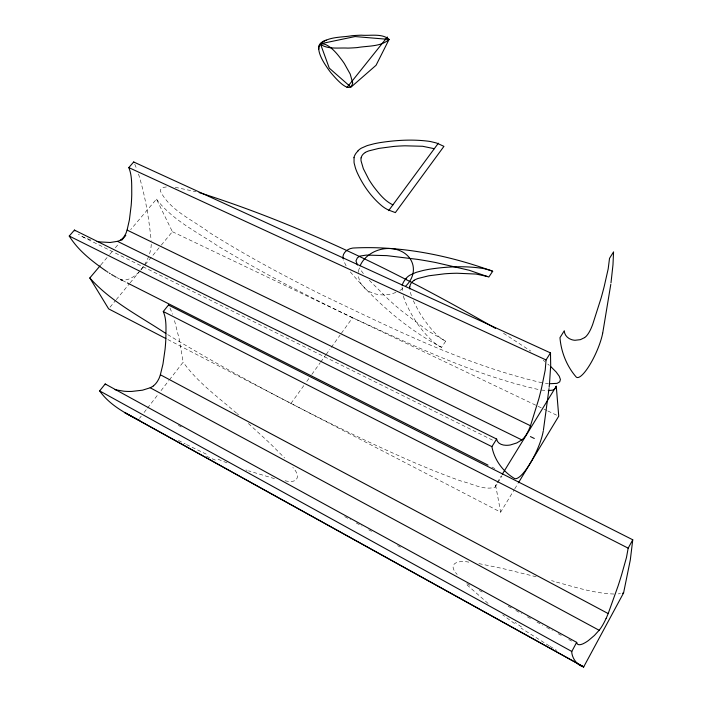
<?xml version="1.0" encoding="UTF-8"?>
<svg xmlns="http://www.w3.org/2000/svg" width="702" height="702" viewBox="0 0 702 702"><rect width="100%" height="100%" fill="white"/><g stroke="black" fill="none" stroke-linecap="round" stroke-linejoin="round"><path stroke-width="0.53" stroke-dasharray="3.51 2.63" d="M402.114 286.986L402.299 291.418A43.577 36.302 -11.4 0 0 402.43 292.225M167.681 334.6L169.551 335.749C232.564 373.622 297.63 408.029 363.969 439.715C395.946 454.703 428.141 469.41 461.477 481.177C472.262 483.643 483.994 490.663 495.129 487.162L495.603 485.117L501.325 475.789M167.804 339.549L500.658 512.17L514.189 489.803M514.75 488.873L518.137 483.283M495.129 487.162L497.411 483.441M497.981 482.511L501.974 476M350.324 271.928C375.956 301.939 406.458 328.913 441.576 347.323L445.682 341.207L427.904 330.835L401.851 311.065A463.03 337.302 1.6 0 1 388.943 299.859L367.725 278.72M290.979 403.431L303.992 385.328M306.792 381.423L309.029 378.317M311.82 374.438L320.121 362.881M320.674 362.109L325.526 355.361M326.167 354.466L329.993 349.148M331.256 347.385L340.093 335.091M341.356 333.336L352.571 317.734C413.224 345.305 473.999 375.21 539.382 389.724M139.505 418.374L141.225 416.163M144.077 412.486L146.92 408.818M147.49 408.09L158.222 394.261M161.021 390.654L168.831 380.598M169.384 379.887L183.152 362.153L179.133 338.741L174.017 318.647M110.03 307.186L115.567 300.482M116.26 299.64L129.431 283.705M130.124 282.862L140.514 270.288M141.207 269.445L160.609 245.963M161.302 245.121L172.385 231.704L156.476 199.114L130.642 229.677M100.842 264.917L109.029 255.23M109.74 254.396L113.952 249.412M115.356 247.753L118.849 243.62M166.365 186.934L163.312 187.416L161.004 188.838L160.302 190.962C169.989 210.644 192.989 220.007 209.784 232.792C246.042 255.546 283.854 275.719 322.086 294.937C393.725 328.957 465.751 365.4 543.488 383.099M618.339 593.883L620.419 593.646M613.881 594.024C593.365 593.339 573.745 586.644 554.062 581.467M545.48 383.441L548.42 383.652M541.374 390.084L547.235 390.531M468.857 562.153C459.213 560.108 446.402 562.907 457.169 574.455M285.073 480.756C297.657 484.011 301.272 476.281 292.848 467.514M175.228 187.294L195.972 191.707M478.913 563.601L502.316 568.444L536.267 576.79M274.491 478.641L248.508 470.831M90.558 239.882L83.898 237.416L78.378 234.275M245.902 469.936L247.122 470.358M227 462.89L215.856 458.327M206.248 454.141L186.144 444.401M445.682 341.207C436.714 336.635 430.493 328.211 424.57 320.331A165.426 135.451 -3.5 0 1 418.708 311.249L413.267 300.649M172.385 231.704L537.039 405.809M538.022 406.282L542.953 408.643M543.936 409.108L546.902 410.521M547.885 410.995L558.739 416.172M352.571 317.734C306.985 295.849 262.004 272.595 218.655 246.516C197.227 232.064 172.35 220.13 156.476 199.114M82.371 236.679L493.401 440.549M122.446 280.467L126.36 282.441M491.944 467.093L494.875 468.576M178.448 440.444L185.249 443.936M119.366 278.905L116.716 277.483M178.352 425.351L181.239 426.93M344.7 516.602L350.465 519.761M356.239 522.929L362.004 526.096M368.734 529.782L371.621 531.37M397.578 545.612L400.465 547.191M466.812 583.581L470.656 585.696M479.308 590.443L482.195 592.023M508.16 606.265L512.004 608.371M515.847 610.486L521.621 613.653M527.386 616.812L531.238 618.927M537.004 622.086L542.769 625.254M546.621 627.36L552.386 630.528M558.16 633.695L562.004 635.801M568.734 639.496L571.621 641.075M550.105 646.393L556.712 650.377M549.28 645.901L521.077 628.106M503.509 333.274L530.8 351.105M514.531 623.534L502.72 614.882M488.083 603.439L465.215 583.309M543.251 360.266L544.761 361.539M547.788 364.084L549.306 365.365M236.521 413.127C217.971 397.007 197.543 382.362 183.152 362.153M237.188 413.697L238.522 414.847M248.394 423.508L269.235 442.62L284.608 457.95M363.373 273.596L359.17 267.918M346.086 265.795L343.726 260.907A30.002 24.333 -15.3 0 1 343.427 260.065L343.322 259.722M169.981 307.976L172.543 314.25M134.749 164.163L136.89 169.375M403.975 298.078L403.281 295.823M138.513 174.035C145.209 195.604 148.877 218.024 151.149 240.461M411.337 295.674L410.126 291.312M495.603 485.117L500.658 512.17M151.272 244.331A27.624 15.646 -62.1 0 1 123.306 280.001M441.567 347.323A24.816 21.157 -11.3 0 1 439.285 346.165L437.188 344.849A50.412 42.655 -9.9 0 1 433.424 341.927C421.577 331.335 412.548 317.787 406.01 303.369A97.499 80.941 -7.8 0 1 403.975 298.078M402.816 288.522A27.808 22.85 -14.9 0 1 399.517 290.646M395.937 292.383A27.808 22.85 -14.9 0 1 358.459 275.658M358.45 272.367A27.808 22.85 -14.9 0 1 359.477 267.444M215.356 460.117A427.597 365.33 46.3 0 1 205.695 455.914M521.489 626.939A485.758 369.778 67 0 1 514.97 622.367M551.526 580.642A529.422 123.806 9.7 0 1 554.29 581.379"/><path stroke-width="1.05" d="M153.378 385.872A10.433 5.283 -59.9 0 0 158.696 379.027L158.827 378.922A32.81 16.839 -59.6 0 0 160.363 374.78L162.961 364.101L165.084 349.166A211.32 116.909 -55.6 0 0 165.874 338.039C165.856 329.229 166.839 319.796 163.276 311.521L168.471 305.045L632.756 539.785L628.176 548.157L626.474 557.485L621.735 574.368A253.562 44.63 -63.2 0 1 618.076 585.968L608.186 613.574A38.487 6.134 -64.2 0 1 606.186 618.304L606.116 618.462M571.735 651.825C571.937 657.862 576.877 665.347 583.687 666.9L623.569 592.962L630.299 560.02L632.756 539.785M549.552 383.029L550.684 365.531L550.5 353.29M549.42 384.406L549.157 387.197M549.017 388.601L543.427 430.054M610.986 282.932L612.986 264.733L613.557 251.878L609.52 258.354L608.186 268.884L604.229 286.381A209.214 60.934 -65.1 0 1 601.114 298.025L592.62 324.614A32.968 8.573 -66 0 1 590.873 328.869L590.812 328.992A10.495 2.685 -66 0 1 586.582 335.819L586.512 335.96A33.161 8.556 -66.2 0 1 584.643 337.565M610.793 284.363L602.737 332.959M318.805 46.411L318.822 46.323A8.213 5.923 -14.2 0 1 322.823 41.629M354.062 157.704L354.045 162.302A40.479 31.318 -12.7 0 0 354.238 163.469L355.449 168.059A90.479 69.902 -10.3 0 0 357.213 172.622C362.925 185.117 371.06 196.735 381.59 205.642A46.753 36.732 -11.9 0 0 384.994 208.117L386.899 209.222A22.622 17.883 -12.8 0 0 389.294 210.319L395.358 212.601L443.936 146.367L438.32 143.778A22.245 17.313 -11.2 0 0 435.898 142.848L430.791 141.611A55.23 43.524 -12 0 0 429.291 141.348C412.978 139.136 396.349 140.119 380.124 142.603A93.384 74.57 -13.7 0 0 374.034 143.787L368.164 145.332A40.734 31.801 -13.7 0 0 366.725 145.797L361.539 148.078A12.504 9.644 -13.9 0 0 358.862 149.947L357.801 151M120.56 240.005A9.521 5.537 -62.5 0 0 125.561 234.056L125.684 233.968A29.87 17.62 -62.2 0 0 127.088 230.089L129.405 219.866L131.186 205.326A188.557 121.113 -58.3 0 0 131.757 194.375C131.634 185.451 132.283 176 128.808 167.594L133.687 161.986L550.465 352.895L550.543 353.729M555.572 388.61L556.265 386.249L558.739 416.172L518.699 482.353M106.45 271.253C92.462 261.539 78.317 250.746 69.244 236.039L74.43 230.08L496.639 439.057C497.139 443.392 501.983 445.235 505.809 445.287A199.798 55.563 -66.7 0 0 510.372 444.963L516.821 442.936L521.797 439.9A34.688 9.301 -64.9 0 0 523.938 437.908L524.017 437.811A10.986 2.913 -64.6 0 0 528.588 430.282L528.685 430.159A34.547 9.31 -64.6 0 0 530.475 425.763L538.811 398.92A221.981 66.558 -63.2 0 0 541.707 387.32L545.217 370.068L546.051 359.95L550.465 352.895M571.718 651.623L576.658 642.356L105.195 383.968L99.64 390.891C109.17 404.396 124.219 412.794 138.689 420.015M502.342 474.14L556.265 386.249M543.269 430.975A31.757 8.17 -64.5 0 1 530.045 463.592A31.757 8.17 -64.5 0 1 514.426 478.448C502.983 471.683 494.313 459.784 491.9 446.647L496.639 439.057M343.041 258.678C342.014 253.299 347.306 248.824 352.255 248.175A31.002 25.36 -16.6 0 1 352.895 248.043C400.105 245.507 448.341 255.133 492.681 271.288L488.803 277.044L469.243 270.27L435.793 262.548A677.553 596.919 -66.7 0 0 417.611 259.38L386.872 255.633L366.321 255.089L359.801 256.116L357.379 257.836L355.967 260.916L357.476 265.023M388.627 210.661L438.355 143.199M346.999 87.478L387.364 37.013M606.08 618.471A12.206 1.913 -64.3 0 1 601.333 627.263L601.245 627.439A38.531 6.125 -64.4 0 1 599.157 630.238L594.427 635.45L588.469 640.496A220.384 37.373 -65.5 0 1 584.354 643.102C582.23 644.41 576.939 646.402 576.658 642.356M165.865 338.548L108.643 308.871L89.812 277.966L100.228 265.646M121.639 240.321L125.798 235.398M406.037 278.457L407.169 277.264A13.452 11.171 -13.2 0 1 409.986 275.131L415.549 272.613A43.875 36.916 -12.8 0 1 417.085 272.095L423.394 270.41A100.772 86.89 -12.7 0 1 429.957 269.156C447.516 266.523 465.549 265.707 483.143 268.497A59.556 50.57 -10.2 0 1 484.775 268.822L490.356 270.331A24.386 20.428 -9 0 1 492.681 271.279M584.634 337.601L580.396 339.654L575.026 340.277A192.488 50.43 -68 0 1 571.305 339.531C567.541 338.303 564.32 334.854 564.294 330.747L559.968 337.68C561.109 351.956 566.716 366.093 576.123 376.93A30.335 7.555 -65.8 0 0 589.803 364.829A30.335 7.555 -65.8 0 0 602.693 333.204M554.685 389.101L552.922 390.093L548.209 390.61M120.56 240.084L120.472 240.128A30.019 17.629 -63 0 1 117.559 241.321L110.179 242.488L99.912 241.927A171.893 104.142 -68 0 1 97.043 241.453M623.569 592.962L622.516 593.243M549.394 383.722L557.046 383.371L559.705 381.862L560.415 379.484L559.266 376.228L556.124 371.955L550.816 366.637M115.04 389.698L123.789 391.198A186.855 101.334 -64.2 0 0 131.765 391.426L142.488 390.189L150.219 387.767L599.148 630.282M199.105 192.55C302.913 225.43 401.307 274.105 495.472 328.387M582.941 666.663L582.055 666.33M487.636 276.527L476.114 274.061L456.932 273.236A177.738 158.933 -13.8 0 0 444.62 273.806L428.694 275.807L417.971 278.501A29.51 24.754 -12.8 0 0 414.171 280.186M434.301 148.701L422.657 146.279L404.966 145.805A164.259 135.6 -14.5 0 0 393.576 146.455L378.808 148.403L368.831 150.886A27.404 21.332 -13.7 0 0 365.277 152.395M581.914 666.268L581.326 666.014M392.918 204.852C384.915 201.123 379.247 193.884 373.947 187.074A153.247 117.278 -7.2 0 1 368.743 179.282L363.346 168.691L361.091 160.995A27.589 21.35 -13 0 1 361.021 157.932M128.808 167.594L546.051 359.95M127.115 230.089L530.493 425.754M530.422 436.583L534.31 438.487M117.55 241.365L521.797 439.9M69.244 236.039L491.9 446.647M120.498 279.475L122.446 280.467M127.334 282.932L488.03 465.119M163.276 311.521L628.176 548.157M138.864 420.103L139.707 420.542M160.381 374.771L608.186 613.574M99.64 390.891L571.709 651.421M583.687 666.9L124.64 412.522L583.687 666.9L582.906 666.4M115.251 276.667L115.979 277.079M113.785 275.816L114.514 276.246M113.048 275.386L111.609 274.526M165.812 333.45C139.812 316.207 110.74 301.57 89.812 277.966M109.442 273.183L110.17 273.631M107.274 271.788L108.003 272.262M105.195 383.968L105.695 384.705M168.471 305.045L168.77 305.581M74.43 230.08L74.912 230.905M133.687 161.986L133.985 162.566M122.262 279.887A27.624 15.646 -62.1 0 1 120.384 279.378M402.193 285.381A17.015 14.154 -13.2 0 1 406.186 278.562M409.863 286.39A9.468 7.871 -13.1 0 1 414.145 280.352M409.81 288.996A29.703 24.745 -11.8 0 1 409.722 286.495M361.153 157.845A8.793 6.792 -13.8 0 1 365.251 152.545M353.922 157.696A15.813 12.215 -13.9 0 1 357.932 151.088M360.091 265.839A27.808 22.85 -14.9 0 1 400.482 250.912A27.808 22.85 -14.9 0 1 405.756 286.047M318.813 49.087A25.763 18.603 -13.5 0 1 318.778 46.411M322.85 41.497A25.579 18.577 -14 0 1 326.193 40.154M153.282 386.047A32.889 16.866 -60.3 0 1 150.219 387.723M352.694 83.003C349.991 96.06 334.257 76.571 330.861 72.692A142.989 102.474 -9.2 0 1 326.632 66.822C309.749 42.225 322.788 34.775 340.066 57.713A149.333 109.828 -19.5 0 1 344.331 63.531L350.219 74.087L352.694 83.003M389.075 39.426C381.01 46.902 367.629 45.727 357.248 47.587A136.004 93.041 -12.1 0 1 347.894 48.105C338.978 47.56 328.203 49.649 320.516 44.349L320.437 43.805C328.527 36.443 341.725 37.548 352.071 35.705A152.773 117.129 -14.8 0 1 361.363 35.179C370.165 35.977 382.23 33.099 389.075 39.426L376.061 65.277L350.965 87.18L329.282 68.155L320.437 43.805L355.063 36.557L389.075 39.426"/></g></svg>
